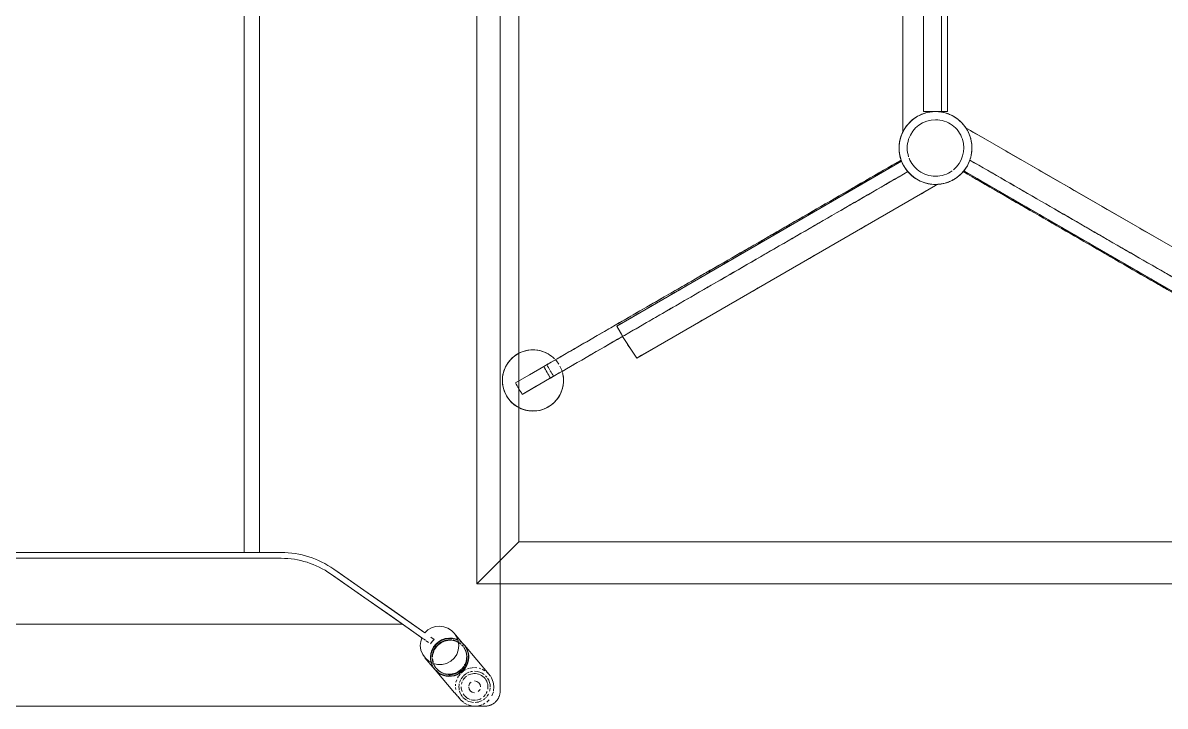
# Model space of a CAD drawing. Header units: inches. Extents: x -2349 to 1043, y -456 to 2193.
# Drawn here: x 840.2 to 877.56, y -105.16 to -82.82 of the extents above; entities that cross this region are included whole.
import ezdxf

# ---------------------------------------------------------------- set-up
doc = ezdxf.new("R2010")
doc.units = ezdxf.units.IN
doc.header["$MEASUREMENT"] = 0
doc.layers.add('I-FURN', color=30, linetype='Continuous', lineweight=9)

# ---------------------------------------------------------------- blocks, each defined once
blk = doc.blocks.new('HighTower_Tombolo_2SeatSofa - HT3620-V70-7TH FLOOR POWER _ SIGNAL')
at = {"layer": 'I-FURN'}
for p, q in [((22, 13.752), (0.5, 13.752)), ((25.5, 13.752), (22, 13.752)), ((25.275, 13.538), (25.369, 13.546)), ((25.369, 13.546), (25.5, 13.535)), ((25.528, 13.529), (25.663, 13.479)), ((24.966, 13.394), (24.004, 12.58)), ((24.757, 13.059), (24.777, 13.124)), ((24.793, 13.163), (24.841, 13.252)), ((24.889, 13.318), (24.951, 13.382)), ((24.951, 13.382), (25.01, 13.429)), ((25.788, 13.395), (25.866, 13.313)), ((25.907, 13.254), (25.944, 13.185)), ((25.959, 13.149), (25.989, 13.046)), ((26, -4.748), (26, 13.252)), ((24.739, 12.915), (24.743, 12.984)), ((24.78, 12.685), (24.759, 12.749)), ((25.989, 12.808), (25.959, 12.703)), ((25.996, 13.003), (25.996, 12.851)), ((23.991, 12.568), (23.61, 12.246)), ((24.041, 12.536), (24.027, 12.525)), ((24.85, 12.552), (24.799, 12.641)), ((24.925, 12.465), (24.852, 12.551)), ((25.008, 12.396), (24.951, 12.44)), ((25.076, 12.356), (25.018, 12.39)), ((25.219, 12.304), (25.135, 12.33)), ((25.569, 12.267), (25.676, 12.358)), ((25.681, 12.362), (25.773, 12.441)), ((25.771, 12.439), (25.682, 12.376)), ((25.788, 12.453), (25.773, 12.441)), ((25.874, 12.547), (25.788, 12.453)), ((25.944, 12.668), (25.889, 12.568)), ((24.812, 11.626), (25.559, 12.259)), ((25.336, 12.289), (25.279, 12.294)), ((25.459, 12.296), (25.394, 12.289)), ((23.816, 11.591), (23.741, 11.484)), ((23.816, 11.591), (23.741, 11.484)), ((24.418, 11.292), (24.798, 11.615)), ((24.762, 11.658), (24.775, 11.67)), ((23.603, 11.286), (21.521, 8.313)), ((23.603, 11.286), (22.845, 10.203)), ((23.073, 10.203), (23.798, 11.238)), ((23.763, 11.188), (23.798, 11.238)), ((23.806, 11.249), (23.847, 11.308)), ((23.806, 11.25), (23.847, 11.308)), ((23.863, 11.331), (23.915, 11.406)), ((23.863, 11.331), (23.916, 11.406)), ((23.317, 10.552), (23.763, 11.188)), ((23.317, 10.552), (21.674, 8.205)), ((23.317, -4.81), (23.317, 10.552)), ((23.317, 10.552), (23.317, -4.81)), ((22.434, 9.29), (23.073, 10.203)), ((21.791, 8.372), (22.434, 9.29)), ((21.562, 8.372), (21.521, 8.313)), ((21.674, 8.205), (21.791, 8.372)), ((20.978, 6.592), (20.978, -4.81)), ((20.978, 6.592), (20.978, 5.879)), ((21.166, -4.81), (21.166, 6.592)), ((21.166, 6.592), (21.166, -4.81)), ((0.5, 5.879), (20.978, 5.879)), ((20.978, 5.879), (0.5, 5.879)), ((20.978, 5.879), (20.978, 5.379)), ((20.978, 5.879), (20.978, 5.379)), ((20.978, 5.379), (20.978, 5.879)), ((20.978, 5.379), (0.5, 5.379)), ((20.978, 5.379), (0.5, 5.379)), ((20.978, 5.379), (20.978, -3.875))]:
    blk.add_line(p, q, dxfattribs=at)
at = {"layer": 'I-FURN', "flags": 128}
for points in [[(25.013, 13.431), (25.076, 13.47), (25.219, 13.526), (25.268, 13.537)], [(26, 13.252), (26, 13.272), (25.998, 13.292), (25.996, 13.312), (25.994, 13.332), (25.99, 13.352), (25.986, 13.371), (25.981, 13.391), (25.975, 13.41), (25.968, 13.429), (25.961, 13.447), (25.952, 13.465), (25.943, 13.483), (25.934, 13.501), (25.924, 13.518), (25.913, 13.535), (25.901, 13.551), (25.889, 13.567), (25.876, 13.582), (25.862, 13.597), (25.848, 13.611), (25.834, 13.625), (25.819, 13.638), (25.803, 13.65), (25.787, 13.662), (25.77, 13.673), (25.753, 13.684), (25.736, 13.693), (25.718, 13.702), (25.7, 13.711), (25.681, 13.718), (25.662, 13.725), (25.643, 13.731), (25.624, 13.737), (25.605, 13.741), (25.585, 13.745), (25.565, 13.748), (25.545, 13.75), (25.525, 13.752), (25.505, 13.752), (25.5, 13.752)], [(24.754, 12.771), (24.743, 12.832), (24.74, 12.876)], [(24.014, 12.398), (23.876, 12.381), (23.744, 12.334), (23.626, 12.259), (23.526, 12.161), (23.45, 12.043), (23.402, 11.912), (23.383, 11.775), (23.396, 11.637), (23.438, 11.505), (23.508, 11.386), (23.603, 11.286)], [(24.014, 11.14), (24.165, 11.161), (24.307, 11.217), (24.432, 11.305), (24.533, 11.42), (24.604, 11.555), (24.64, 11.703), (24.64, 11.855), (24.604, 12.001), (24.533, 12.134), (24.432, 12.246), (24.307, 12.331), (24.165, 12.382), (24.014, 12.398)], [(23.962, 11.472), (23.886, 11.529), (23.82, 11.597)], [(23.763, 11.188), (23.886, 11.151), (24.014, 11.14)], [(22.845, 10.203), (22.205, 9.29), (21.562, 8.372)]]:
    blk.add_lwpolyline(points, dxfattribs=at)
at = {"layer": 'I-FURN'}
for centre, radius, start, end in [((25.369, 12.914), 0.511, 141.7483, 180), ((25.369, 12.914), 0.511, 141.7483, 180), ((25.369, 12.914), 0.437, 101.2053, 210), ((25.369, 12.914), 0.511, 128.7494, 135), ((25.369, 12.914), 0.511, 128.7494, 135), ((25.369, 12.914), 0.511, 90, 123.1414), ((25.369, 12.914), 0.511, 90, 123.1414), ((25.369, 12.914), 0.193, 90, 180), ((25.369, 12.914), 0.193, 90, 180), ((25.369, 12.914), 0.437, 90, 99.8313), ((25.369, 12.914), 0.437, 80.1687, 90), ((25.369, 12.914), 0.511, 73.7554, 86.029), ((25.369, 12.914), 0.511, 73.7554, 86.029), ((25.369, 12.914), 0.193, 37.8855, 68.3404), ((25.369, 12.914), 0.193, 37.8855, 68.3404), ((25.369, 12.914), 0.437, 59.3906, 69.2985), ((25.369, 12.914), 0.511, 53.0314, 61.7672), ((25.369, 12.914), 0.511, 53.0314, 61.7672), ((25.369, 12.914), 0.437, 41.42, 54.3222), ((25.369, 12.914), 0.511, 45, 50.6108), ((25.369, 12.914), 0.511, 45, 50.6108), ((25.369, 12.914), 0.437, 8.9324, 30), ((25.369, 12.914), 0.511, 34.981, 42.1316), ((25.369, 12.914), 0.511, 34.981, 42.1316), ((25.369, 12.914), 0.511, 16.0727, 29.745), ((25.369, 12.914), 0.511, 16.0727, 29.745), ((25.369, 12.914), 0.511, 188.099, 198.1111), ((25.369, 12.914), 0.511, 188.099, 198.1111), ((25.369, 12.914), 0.511, 201.5585, 212.1803), ((25.369, 12.914), 0.511, 201.5585, 212.1803), ((25.369, 12.914), 0.193, 216.5863, 260.7202), ((25.369, 12.914), 0.193, 216.5863, 260.7202), ((25.369, 12.914), 0.193, 270, 359.504), ((25.369, 12.914), 0.193, 270, 359.504), ((25.369, 12.914), 0.437, 319.1346, 340.5537), ((25.369, 12.914), 0.437, 345.702, 4.5488), ((25.369, 12.914), 0.511, 332.2465, 356.3679), ((25.369, 12.914), 0.511, 332.2465, 356.3679), ((25.369, 12.914), 0.511, 2.6641, 14.2979), ((25.369, 12.914), 0.511, 2.6641, 14.2979), ((25.369, 12.914), 0.511, 214.5235, 225), ((25.369, 12.914), 0.511, 214.5235, 225), ((25.369, 12.914), 0.437, 215.7087, 241.5568), ((25.369, 12.914), 0.511, 226.662, 238.581), ((25.369, 12.914), 0.511, 226.662, 238.581), ((25.369, 12.914), 0.511, 242.3118, 253.4372), ((25.369, 12.914), 0.511, 242.3118, 253.4372), ((25.369, 12.914), 0.437, 247.4193, 258.8401), ((25.369, 12.914), 0.511, 258.2162, 268.3128), ((25.369, 12.914), 0.511, 258.2162, 268.3128), ((25.369, 12.914), 0.437, 270, 290.7015), ((25.369, 12.914), 0.511, 270, 282.2827), ((25.369, 12.914), 0.511, 270, 282.2827), ((25.369, 12.914), 0.511, 286.2446, 293.661), ((25.369, 12.914), 0.511, 286.2446, 293.661), ((25.369, 12.914), 0.511, 294.6262, 308.1211), ((25.369, 12.914), 0.511, 294.6262, 308.1211), ((25.369, 12.914), 0.437, 301.2766, 318.58), ((25.369, 12.914), 0.511, 308.6473, 329.2594), ((25.369, 12.914), 0.511, 308.6473, 329.2594), ((23.978, 6.592), 3, 145, 180), ((23.978, 6.592), 3, 145, 180), ((23.978, 6.592), 2.812, 145, 180), ((23.978, 6.592), 2.812, 145, 180)]:
    blk.add_arc(centre, radius, start, end, dxfattribs=at)
for centre, major_axis, start_param, end_param in [((24.394, 12.092), (-0.404, 0.477), 5.588023, 6.373421), ((24.408, 12.103), (-0.404, 0.477), 5.588023, 6.283185), ((24.394, 12.092), (-0.404, 0.477), 3.231828, 5.588023), ((24.408, 12.103), (-0.404, 0.477), 3.231828, 5.588023), ((24.394, 12.092), (-0.404, 0.477), 0.382364, 0.623225), ((24.408, 12.103), (-0.404, 0.477), 0.41795, 0.656688), ((24.394, 12.092), (-0.367, 0.433), 0.435652, 0.686089), ((24.394, 12.092), (-0.404, 0.477), 0.230177, 0.326184), ((24.408, 12.103), (-0.404, 0.477), 0.235754, 0.326978), ((24.394, 12.092), (-0.367, 0.433), 0.166521, 0.415666), ((24.408, 12.103), (-0.367, 0.433), 0.171486, 0.452287), ((24.394, 12.092), (-0.404, 0.477), 0.090235, 0.176617), ((24.408, 12.103), (-0.404, 0.477), 0, 0.090235), ((24.394, 12.092), (-0.367, 0.433), 0, 0.090235), ((24.408, 12.103), (-0.367, 0.433), 0, 0.090235), ((24.394, 12.092), (-0.367, 0.433), 5.588023, 6.203581), ((24.408, 12.103), (-0.367, 0.433), 5.588023, 6.204278), ((24.394, 12.092), (-0.367, 0.433), 5.487352, 5.588023), ((24.408, 12.103), (-0.367, 0.433), 5.479416, 5.588023), ((24.394, 12.092), (-0.367, 0.433), 5.273098, 5.460273), ((24.408, 12.103), (-0.367, 0.433), 5.264608, 5.460592), ((24.394, 12.092), (-0.367, 0.433), 5.050468, 5.237151), ((24.408, 12.103), (-0.367, 0.433), 5.043978, 5.23962), ((24.394, 12.092), (-0.367, 0.433), 4.822752, 5.011579), ((24.408, 12.103), (-0.367, 0.433), 4.819813, 5.016945), ((24.394, 12.092), (-0.367, 0.433), 4.406863, 4.786184), ((24.408, 12.103), (-0.367, 0.433), 4.398106, 4.794783), ((24.394, 12.092), (-0.404, 0.477), 0.656157, 0.875634), ((24.394, 12.092), (-0.404, 0.477), 0.909427, 2.44643), ((24.408, 12.103), (-0.404, 0.477), 0.691956, 0.875634), ((24.408, 12.103), (-0.404, 0.477), 0.875634, 1.661032), ((24.394, 12.092), (-0.367, 0.433), 0.738413, 0.875634), ((24.394, 12.092), (-0.367, 0.433), 0.875634, 1.601178), ((24.408, 12.103), (-0.367, 0.433), 0.777808, 0.875634), ((24.408, 12.103), (-0.367, 0.433), 0.898356, 1.657835), ((24.408, 12.103), (-0.367, 0.433), 0.474812, 0.722913), ((24.394, 12.092), (-0.367, 0.433), 3.405917, 4.152128), ((24.394, 12.092), (-0.367, 0.433), 4.183702, 4.372562), ((24.408, 12.103), (-0.367, 0.433), 4.177275, 4.375076), ((24.408, 12.103), (-0.367, 0.433), 3.659511, 3.82876), ((24.408, 12.103), (-0.367, 0.433), 3.91525, 4.156076), ((24.408, 12.103), (-0.404, 0.477), 1.661032, 2.44643), ((24.408, 12.103), (-0.367, 0.433), 1.661032, 2.419186), ((24.394, 12.092), (-0.367, 0.433), 1.727795, 2.44643), ((24.408, 12.103), (-0.367, 0.433), 2.832991, 2.933813), ((24.394, 12.092), (-0.367, 0.433), 2.859182, 2.945464), ((24.394, 12.092), (-0.367, 0.433), 2.97807, 3.081471), ((24.408, 12.103), (-0.367, 0.433), 2.972225, 3.069886), ((24.394, 12.092), (-0.404, 0.477), 2.954906, 3.11446), ((24.408, 12.103), (-0.404, 0.477), 2.949802, 3.116195), ((24.394, 12.092), (-0.367, 0.433), 3.141593, 3.349499), ((24.408, 12.103), (-0.367, 0.433), 3.141593, 3.231828), ((24.394, 12.092), (-0.404, 0.477), 3.141593, 3.231828), ((24.408, 12.103), (-0.367, 0.433), 3.231828, 3.364435), ((24.408, 12.103), (-0.404, 0.477), 3.141593, 3.231828), ((24.408, 12.103), (-0.367, 0.433), 3.411834, 3.575747), ((24.394, 12.092), (-0.404, 0.477), 2.44643, 2.559139), ((24.408, 12.103), (-0.404, 0.477), 2.44643, 2.529093), ((24.408, 12.103), (-0.367, 0.433), 2.499957, 2.686776), ((24.394, 12.092), (-0.367, 0.433), 2.534061, 2.77677), ((24.408, 12.103), (-0.404, 0.477), 2.549159, 2.884635), ((24.394, 12.092), (-0.404, 0.477), 2.577771, 2.892891)]:
    blk.add_ellipse(centre, major_axis=major_axis, ratio=0.984702, start_param=start_param, end_param=end_param, dxfattribs=at)
blk = doc.blocks.new('HighTower_Spinal_MultiPurpose_Rectangle_SM - HighTower_Spinal_MultiPurpose_Rectangle_SM-V71-7TH FLOOR POWER _ SIGNAL')
at = {"layer": 'I-FURN'}
for p, q in [((29.439, 11.277), (-18.561, 11.277)), ((-17.187, 9.903), (-18.561, 11.277)), ((29.439, 11.277), (-18.561, 11.277)), ((-18.561, 11.277), (-18.561, -18.723)), ((-18.561, 11.277), (-18.561, -18.723)), ((-17.187, -17.349), (-17.187, 9.903)), ((-17.187, 9.903), (28.066, 9.903)), ((-12.368, 9.794), (-11.776, 8.769)), ((-11.397, 8.988), (-11.989, 10.013)), ((-10.137, 6.702), (-4.737, -2.61)), ((-5.541, -3.723), (-11.178, 6.047)), ((-4.737, -2.61), (-4.736, -2.611)), ((-3.781, -2.654), (-3.777, -2.656)), ((-3.777, -2.656), (7.584, -2.656)), ((-3.12, -3.328), (-3.12, -3.92)), ((-3.12, -3.92), (-3.12, -3.328)), ((-3.12, -3.328), (3.256, -3.328)), ((3.256, -3.328), (-3.12, -3.328)), ((-5.499, -3.795), (-5.541, -3.723)), ((-5.541, -3.723), (-5.52, -3.759)), ((-5.52, -3.759), (-5.499, -3.796)), ((-5.499, -3.796), (-5.499, -3.795)), ((7.63, -3.912), (-3.136, -3.92)), ((-3.12, -3.92), (-3.12, -4.117)), ((-3.12, -4.117), (-3.12, -3.92)), ((13.999, -4.117), (-3.12, -4.117)), ((13.999, -4.117), (-3.12, -4.117)), ((-10.446, -13.969), (-5.061, -4.647)), ((-3.654, -4.714), (-9.331, -14.558)), ((-5.061, -4.647), (-5.061, -4.647)), ((-3.657, -4.716), (-3.654, -4.714))]:
    blk.add_line(p, q, dxfattribs=at)
at = {"layer": 'I-FURN', "flags": 128}
for points in [[(-11.835, 8.872), (-12.101, 9.333), (-12.368, 9.794)], [(-11.989, 10.013), (-11.723, 9.552), (-11.456, 9.091)]]:
    blk.add_lwpolyline(points, dxfattribs=at)
at = {"layer": 'I-FURN'}
for centre, radius, start, end in [((-11.912, 9.442), 1, 330, 150), ((-11.912, 9.442), 1, 90, 150), ((-11.912, 9.442), 1, 75, 90), ((-11.912, 9.442), 1, 345, 75), ((-11.912, 9.442), 1, 150, 285), ((-11.912, 9.442), 1, 150, 165), ((-4.311, -3.723), 15.736, 119.2051, 120.7981), ((-4.311, -3.723), 15.736, 120.0016, 120.7981), ((-4.311, -3.723), 15.736, 119.2051, 119.9973), ((-11.912, 9.442), 1, 165, 195), ((-11.912, 9.442), 1, 195, 210), ((-4.311, -3.723), 14.671, 119.1474, 120.856), ((-4.311, -3.723), 14.553, 119.1404, 119.961), ((-11.912, 9.442), 1, 330, 345), ((-11.912, 9.442), 1, 210, 225), ((-11.912, 9.442), 1, 225, 240), ((-4.311, -3.723), 14.553, 120.0365, 120.863), ((-11.912, 9.442), 1, 302.1786, 312.6782), ((-11.912, 9.442), 1, 302.1786, 312.6782), ((-11.912, 9.442), 1, 315, 330), ((-11.912, 9.442), 1, 315, 330), ((-11.912, 9.442), 1, 240, 255), ((-11.912, 9.442), 1, 255, 285), ((-11.912, 9.442), 1, 287.3226, 297.8222), ((-11.912, 9.442), 1, 287.3226, 297.8222), ((-4.311, -3.723), 11.942, 119.1994, 125.1015), ((-4.311, -3.723), 11.942, 122.1595, 125.1015), ((-4.311, -3.723), 11.942, 119.1994, 122.1505), ((-4.311, -3.723), 1.191, 110.965, 133.9485), ((-4.311, -3.723), 1.191, 111.2611, 120.0162), ((-4.31, -3.722), 1.192, 63.4578, 110.9893), ((-4.31, -3.722), 1.192, 99.1499, 110.9782), ((-4.311, -3.723), 1.191, 72.4287, 107.3849), ((-4.311, -3.723), 1.191, 96.7572, 107.3205), ((-4.31, -3.722), 1.192, 87.3217, 99.1069), ((-4.311, -3.723), 1.191, 93.5277, 95.7504), ((-4.311, -3.723), 1.191, 83.6472, 93.5277), ((-4.31, -3.722), 1.192, 75.4934, 87.2224), ((-4.311, -3.723), 1.191, 75.3079, 80.0872), ((-4.31, -3.722), 1.192, 63.6652, 75.3354), ((-4.311, -3.723), 1.191, 0, 71.432), ((-4.311, -3.723), 1.191, 113.6375, 180), ((-4.311, -3.723), 1.191, 133.9485, 180), ((-4.311, -3.723), 1.191, 130.6033, 142.9525), ((-4.311, -3.723), 1.191, 120.0162, 130.6033), ((-4.311, -3.723), 0.925, 111.0876, 144), ((-4.311, -3.723), 0.925, 72, 108), ((-4.311, -3.723), 0.925, 0, 72), ((-4.311, -3.723), 1.191, 37.0599, 66.9352), ((-4.311, -3.723), 1.191, 0, 63.425), ((-4.311, -3.723), 1.191, 142.9525, 167.6508), ((-4.311, -3.723), 0.925, 144, 180), ((-4.311, -3.723), 1.191, 13.6786, 34.6949), ((-4.311, -3.723), 1.191, 167.6508, 180), ((-4.311, -3.723), 1.191, 180, 181.7527), ((-4.311, -3.723), 1.191, 180, 215.1271), ((-4.311, -3.723), 1.191, 180, 188.5564), ((-4.311, -3.723), 0.925, 180, 216), ((-4.311, -3.723), 0.925, 324, 0), ((-4.311, -3.723), 1.191, 324.8182, 0), ((-4.311, -3.723), 1.191, 0, 13.6786), ((-4.311, -3.723), 1.191, 348.201, 360), ((-4.311, -3.723), 1.191, 350.4656, 0), ((-4.311, -3.723), 1.191, 181.7527, 183.5053), ((-4.311, -3.723), 1.191, 183.48, 230.9473), ((-4.311, -3.723), 1.191, 183.5189, 195.3474), ((-4.311, -3.723), 1.191, 188.5564, 192.3492), ((-4.311, -3.723), 1.191, 195.3757, 207.2144), ((-4.311, -3.723), 1.191, 195.341, 200.7353), ((-4.311, -3.72), 1.191, 303.4581, 350.3242), ((-4.311, -3.723), 1.191, 335.5541, 343.0507), ((-4.311, -3.72), 1.191, 338.6062, 350.3241), ((-4.311, -3.723), 1.191, 343.0507, 346.3214), ((-4.311, -3.723), 1.191, 200.7353, 204.6983), ((-4.311, -3.723), 1.191, 207.2325, 219.0811), ((-4.311, -3.723), 1.191, 207.2072, 212.9403), ((-4.311, -3.723), 1.191, 212.9403, 217.0475), ((-4.311, -3.723), 1.191, 219.0893, 230.9462), ((-4.311, -3.723), 1.191, 219.0736, 225.1968), ((-4.311, -3.723), 1.191, 219.2232, 288), ((-4.311, -3.723), 0.925, 219.2232, 288), ((-4.311, -3.723), 0.925, 288, 324), ((-4.311, -3.723), 1.191, 288, 322.8712), ((-4.311, -3.72), 1.191, 315.1625, 326.7973), ((-4.311, -3.723), 1.191, 318.9641, 322.9109), ((-4.311, -3.72), 1.191, 326.8859, 338.5607), ((-4.311, -3.723), 1.191, 327.0042, 329.8204), ((-4.311, -3.723), 1.191, 329.8204, 335.5541), ((-4.311, -3.723), 1.191, 225.1968, 229.3967), ((-4.311, -3.723), 1.191, 230.9311, 303.3462), ((-4.311, -3.723), 1.191, 231.1294, 239.9838), ((-4.311, -3.723), 1.191, 239.9838, 250.571), ((-4.311, -3.723), 1.191, 288.8227, 303.5793), ((-4.311, -3.72), 1.191, 303.4729, 315.0339), ((-4.311, -3.723), 1.191, 305.2855, 310.2643), ((-4.311, -3.723), 1.191, 310.2643, 315.2623), ((-4.311, -3.723), 1.191, 252.6795, 264.2496), ((-4.311, -3.723), 1.191, 264.2496, 286.8022)]:
    blk.add_arc(centre, radius, start, end, dxfattribs=at)
for points in [[(-11.456, 9.091), (-11.006, 8.311), (-10.106, 6.753), (-8.757, 4.415), (-7.407, 2.077), (-6.057, -0.262), (-5.157, -1.821), (-4.707, -2.6)], [(-10.485, 6.534), (-10.935, 7.313), (-11.385, 8.092), (-11.835, 8.872)], [(-11.776, 8.769), (-11.346, 8.024), (-10.916, 7.279), (-10.485, 6.534)], [(-8.786, 4.374), (-9.236, 5.15), (-9.686, 5.926), (-10.137, 6.702)], [(-11.178, 6.047), (-10.708, 5.234), (-10.239, 4.42), (-9.769, 3.606)], [(-9.1, 4.134), (-8.662, 3.375), (-8.224, 2.617), (-7.786, 1.858)], [(-7.436, 2.045), (-7.886, 2.822), (-8.336, 3.598), (-8.786, 4.374)], [(-6.057, -0.262), (-6.499, 0.504), (-6.941, 1.27), (-7.383, 2.035)], [(-5.085, -2.819), (-5.536, -2.039), (-6.436, -0.481), (-7.336, 1.078), (-7.786, 1.858)], [(-7.762, 1.817), (-7.32, 1.051), (-6.878, 0.285), (-6.436, -0.481)], [(-4.707, -2.6), (-5.153, -1.828), (-5.599, -1.055), (-6.045, -0.283)], [(-6.424, -0.501), (-5.977, -1.274), (-5.531, -2.047), (-5.085, -2.819)], [(1.903, -2.656), (0.955, -2.656), (0.006, -2.656), (-0.941, -2.656)], [(-11.835, -16.318), (-11.385, -15.538), (-10.485, -13.98), (-9.135, -11.641), (-7.786, -9.303), (-6.436, -6.965), (-5.536, -5.406), (-5.085, -4.627)], [(-5.085, -4.627), (-5.531, -5.399), (-5.977, -6.172), (-6.424, -6.944)], [(-6.045, -7.163), (-5.599, -6.391), (-5.153, -5.618), (-4.707, -4.846)], [(-6.436, -6.965), (-6.878, -7.731), (-7.32, -8.497), (-7.762, -9.262)], [(-7.383, -9.481), (-6.941, -8.715), (-6.499, -7.95), (-6.057, -7.184)], [(-8.721, -11.799), (-8.283, -11.04), (-7.845, -10.281), (-7.407, -9.522)]]:
    blk.add_open_spline(points, degree=3, dxfattribs=at)
for points, knots in [([(-7.407, 2.076), (-7.845, 2.835), (-8.729, 4.367), (-10.059, 6.67), (-10.951, 8.216), (-11.397, 8.988)], [0.40355, 0.40355, 0.40355, 0.40355, 0.6, 0.8, 1, 1, 1, 1]), ([(-10.469, 6.505), (-10.458, 6.487), (-10.002, 5.697), (-9.546, 4.907), (-9.1, 4.134)], [0.1954295, 0.1954295, 0.1954295, 0.1954295, 0.2, 0.4, 0.4, 0.4, 0.4]), ([(-7.786, 1.858), (-8.236, 2.637), (-9.13, 4.186), (-10.024, 5.735), (-10.469, 6.505)], [0.4, 0.4, 0.4, 0.4, 0.6, 0.797513, 0.797513, 0.797513, 0.797513]), ([(-9.769, 3.606), (-9.534, 3.199), (-9.065, 2.385), (-8.126, 0.757), (-6.949, -1.283), (-6.01, -2.91), (-5.541, -3.723)], [0.25, 0.25, 0.25, 0.25, 0.375, 0.5, 0.75, 1, 1, 1, 1]), ([(-4.737, -2.61), (-5.186, -1.834), (-6.086, -0.283), (-6.986, 1.269), (-7.436, 2.045)], [0.0001356, 0.0001356, 0.0001356, 0.0001356, 0.25, 0.5, 0.5, 0.5, 0.5]), ([(-0.941, -2.656), (-1.415, -2.656), (-2.361, -2.656), (-3.306, -2.656), (-3.777, -2.656)], [0.75, 0.75, 0.75, 0.75, 0.875, 0.9995765, 0.9995765, 0.9995765, 0.9995765]), ([(-3.136, -3.92), (-2.239, -3.919), (-0.445, -3.918), (2.247, -3.916), (4.208, -3.915), (5.272, -3.914), (5.439, -3.914)], [0.0000007, 0.0000007, 0.0000007, 0.0000007, 0.25, 0.5, 0.75, 0.7965373, 0.7965373, 0.7965373, 0.7965373]), ([(-5.061, -4.647), (-5.51, -5.424), (-6.407, -6.977), (-7.753, -9.308), (-9.099, -11.638), (-9.997, -13.192), (-10.446, -13.969)], [0.0000133, 0.0000133, 0.0000133, 0.0000133, 0.25, 0.5, 0.75, 1, 1, 1, 1]), ([(-4.707, -4.846), (-5.157, -5.625), (-6.057, -7.184), (-7.407, -9.522), (-8.751, -11.851), (-9.645, -13.4), (-10.09, -14.169)], [0, 0, 0, 0, 0.2, 0.4, 0.6, 0.7975042, 0.7975042, 0.7975042, 0.7975042]), ([(-9.331, -14.558), (-8.858, -13.739), (-8.149, -12.509), (-7.204, -10.87), (-6.258, -9.23), (-5.311, -7.587), (-4.365, -5.947), (-3.892, -5.127), (-3.656, -4.717)], [0, 0, 0, 0, 0.25, 0.375, 0.5, 0.75, 0.875, 1, 1, 1, 1]), ([(-7.786, -9.303), (-8.224, -10.062), (-9.108, -11.594), (-10.438, -13.897), (-11.33, -15.443), (-11.776, -16.215)], [0.4035501, 0.4035501, 0.4035501, 0.4035501, 0.6, 0.8, 1, 1, 1, 1])]:
    blk.add_open_spline(points, degree=3, knots=knots, dxfattribs=at)

msp = doc.modelspace()

# ---------------------------------------------------------------- block references
at = {"layer": 'I-FURN'}
for name, p, rotation in [('HighTower_Tombolo_2SeatSofa - HT3620-V70-7TH FLOOR POWER _ SIGNAL', (842.063, -79.164), 270.0000000000002), ('HighTower_Spinal_MultiPurpose_Rectangle_SM - HighTower_Spinal_MultiPurpose_Rectangle_SM-V71-7TH FLOOR POWER _ SIGNAL', (866.328, -82.603), 90.00000000000006)]:
    msp.add_blockref(name, p, dxfattribs=dict(at, rotation=rotation))

doc.saveas('drawing.dxf')
